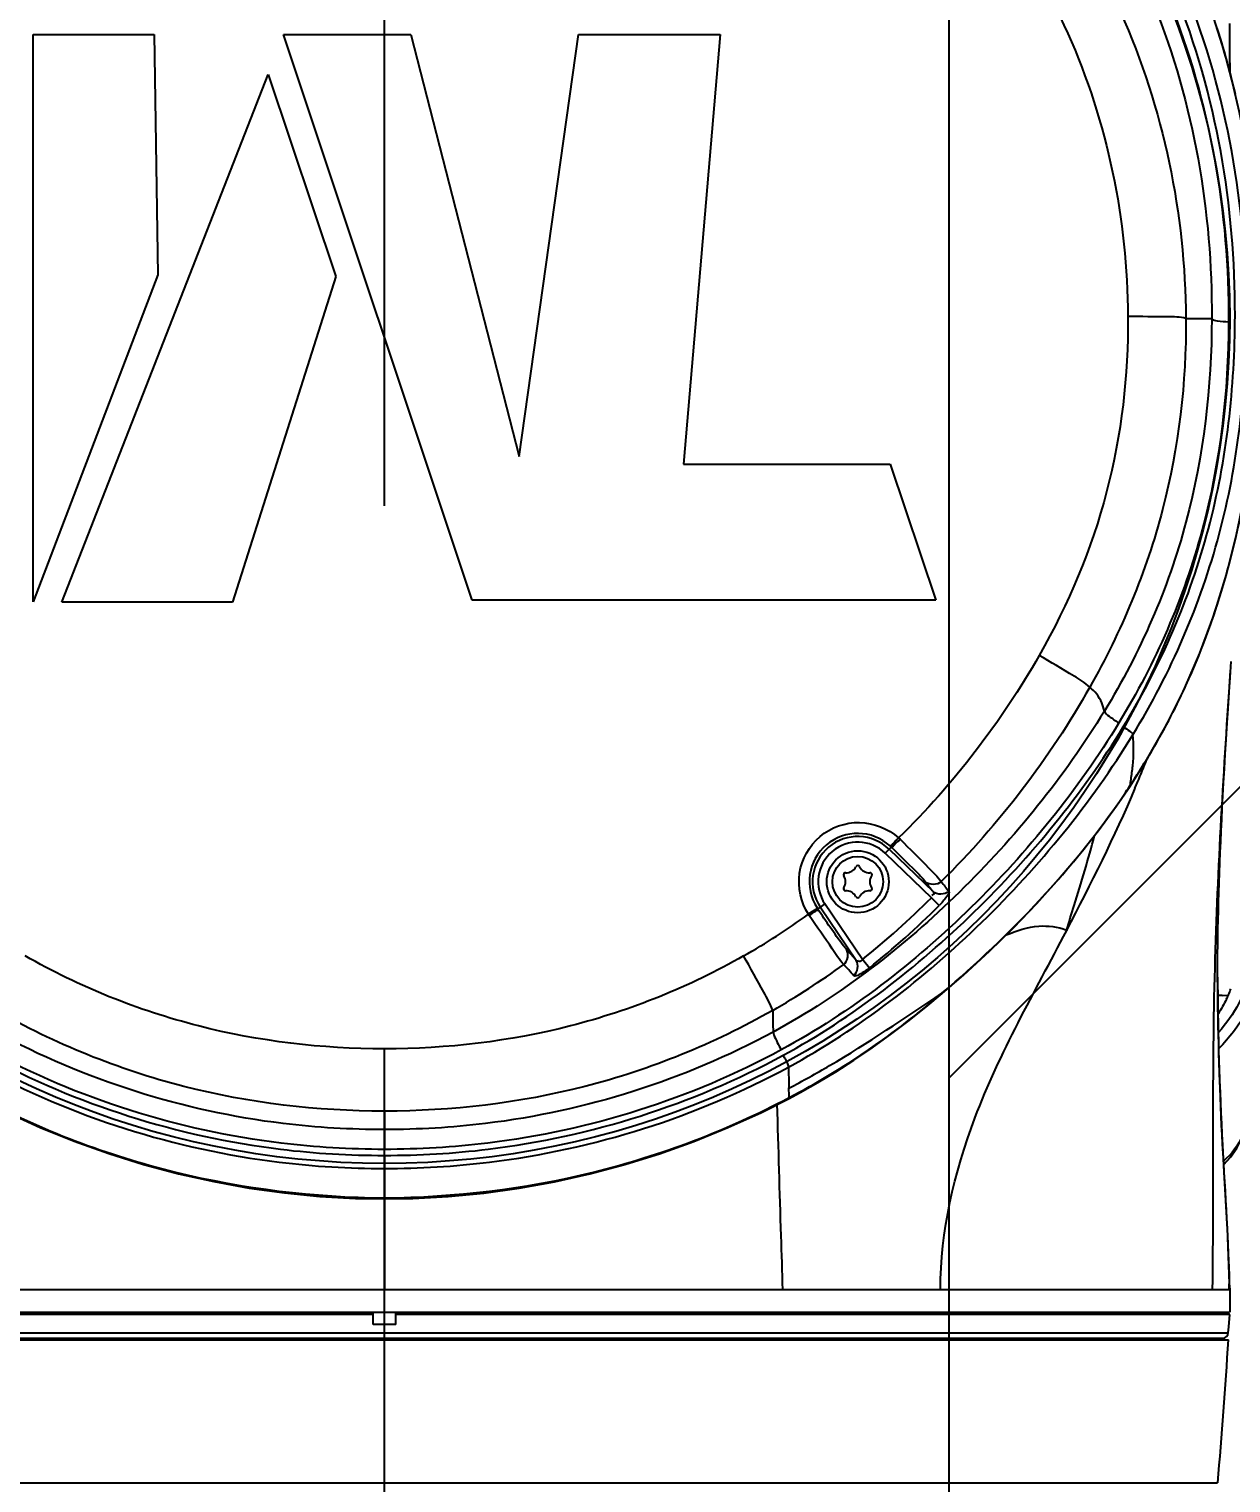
# Model space of a CAD drawing. Header units: millimetres. Extents: x 0 to 1173, y -4 to 841.
# Drawn here: x 243.3 to 253.97, y 407.82 to 420.72 of the extents above; entities that cross this region are included whole.
import ezdxf

# ---------------------------------------------------------------- set-up
doc = ezdxf.new("R2010")
doc.units = ezdxf.units.MM
doc.header["$LTSCALE"] = 65.395
doc.linetypes.add('CENTER', pattern=[0.6, 0.375, -0.075, 0.075, -0.075])
doc.layers.get('0').update_dxf_attribs({"linetype": 'CONTINUOUS'})
for name, color, linetype in [('ALL_DRFT_GEOM', 7, 'CONTINUOUS'), ('DRAFT_DIMS', 7, 'CONTINUOUS'), ('J800_DH_BL3', 7, 'CONTINUOUS'), ('J800_DH_BL6', 7, 'CONTINUOUS'), ('J_900_EXP_DH_BL9', 7, 'CONTINUOUS'), ('TMA25S_ARM1_756_BL8', 7, 'CONTINUOUS'), ('TMAB_RUBBER_RING_ARM1_A_BL14', 7, 'CONTINUOUS')]:
    doc.layers.add(name, color=color, linetype=linetype)
doc.styles.get("Standard").update_dxf_attribs({"font": 'txt', "width": 0.8})
doc.dimstyles.new('DIMSTYLE_13', dxfattribs={"dimtxt": 6, "dimasz": 9, "dimexe": 0.5, "dimexo": 0, "dimtad": 1, "dimlfac": 10, "dimzin": 0, "dimdsep": 46, "dimtxsty": 'Standard', "dimblk": '_FILLED', "dimblk1": '_FILLED', "dimblk2": '_FILLED', "dimcen": 0.09, "dimadec": 0, "dimazin": 0, "dimtp": 0.01, "dimtm": 0.01, "dimtfac": 1, "dimtofl": 0, "dimtmove": 0, "dimatfit": 2, "dimldrblk": '_FILLED', "dimfxl": 0, "dimtolj": 1, "dimtzin": 0, "dimarcsym": 0})
doc.dimstyles.new('DIMSTYLE_15', dxfattribs={"dimtxt": 6, "dimasz": 9, "dimexe": 0.5, "dimexo": 0, "dimgap": 6, "dimtad": 1, "dimdec": 1, "dimlfac": 10, "dimzin": 0, "dimdsep": 46, "dimtxsty": 'Standard', "dimblk": '_FILLED', "dimblk1": '_FILLED', "dimblk2": '_FILLED', "dimcen": 0.09, "dimadec": 0, "dimazin": 0, "dimtp": 0.5, "dimtm": 0.5, "dimtfac": 1, "dimtdec": 1, "dimtofl": 0, "dimtmove": 0, "dimatfit": 3, "dimldrblk": '_FILLED', "dimfxl": 0, "dimtolj": 1, "dimtzin": 0, "dimarcsym": 0})

# ---------------------------------------------------------------- blocks, each defined once
blk = doc.blocks.new('_FILLED')
at = {"color": 0, "linetype": 'ByBlock'}
blk.add_solid([(0, 0), (-1, 0.1667), (-1, -0.1667)], dxfattribs=at)
blk = doc.blocks.new('*D20')
at = {"layer": 'DRAFT_DIMS', "color": 2, "linetype": 'Continuous'}
blk.add_line((362.811, 192.443), (450.213, 94.254), dxfattribs=at)
at = {"layer": 'DRAFT_DIMS', "color": 2, "linetype": 'Continuous', "xscale": 9, "yscale": 9, "zscale": 9, "rotation": 131.6736765729}
blk.add_blockref('_FILLED', (362.811, 192.443), dxfattribs=at)
blk = doc.blocks.new('*D22')
at = {"layer": 'DRAFT_DIMS', "color": 2, "linetype": 'Continuous'}
for start, end in [(8.5, 90), (287, 8.5)]:
    blk.add_arc((246.456, 418.158), 36.922, start, end, dxfattribs=at)
for points in [[(255.572, 455.475), (246.456, 455.08), (255.207, 452.497)], [(264.864, 387.877), (257.251, 382.849), (266.084, 385.136)]]:
    blk.add_solid(points, dxfattribs=at)
blk = doc.blocks.new('*D23')
at = {"layer": 'DRAFT_DIMS', "color": 2, "linetype": 'Continuous'}
blk.add_line((390.784, 199.135), (471.564, 129.718), dxfattribs=at)
at = {"layer": 'DRAFT_DIMS', "color": 2, "linetype": 'Continuous', "xscale": 9, "yscale": 9, "zscale": 9, "rotation": 139.3269980893}
blk.add_blockref('_FILLED', (390.784, 199.135), dxfattribs=at)
blk = doc.blocks.new('*D24')
at = {"layer": 'DRAFT_DIMS', "color": 2, "linetype": 'Continuous'}
for start, end in [(90, 171.5), (171.5, 253)]:
    blk.add_arc((246.456, 418.158), 36.922, start, end, dxfattribs=at)
for points in [[(237.705, 452.497), (246.456, 455.08), (237.34, 455.475)], [(226.828, 385.136), (235.661, 382.849), (228.048, 387.877)]]:
    blk.add_solid(points, dxfattribs=at)
blk = doc.blocks.new('J800_DH_BL3', base_point=(619.2996, 358.4824))
at = {"layer": 'J800_DH_BL3', "color": 7, "linetype": 'Continuous'}
for p, q in [((243.3382, 415.6407), (243.3382, 420.6757)), ((243.3382, 420.6757), (244.4123, 420.6757)), ((244.4123, 420.6757), (244.4455, 418.5429)), ((245.5606, 420.6757), (246.6913, 420.6757)), ((247.2337, 415.6566), (245.5606, 420.6757)), ((246.6913, 420.6757), (247.6515, 416.9321)), ((247.6515, 416.9321), (248.1775, 420.6757)), ((248.1775, 420.6757), (249.4364, 420.6757)), ((249.4364, 420.6757), (249.1112, 416.863)), ((243.5937, 415.6396), (245.4241, 420.3212)), ((245.4241, 420.3212), (246.0239, 418.5304)), ((244.4455, 418.5429), (243.3382, 415.6407)), ((246.0239, 418.5304), (245.1075, 415.6396)), ((253.5675, 418.157), (253.7974, 418.1567)), ((249.1112, 416.863), (250.9423, 416.863)), ((250.9423, 416.863), (251.3496, 415.6566)), ((245.1075, 415.6396), (243.5937, 415.6396)), ((251.3496, 415.6566), (247.2337, 415.6566)), ((253.9601, 414.9691), (253.97, 415.113)), ((253.9424, 414.6956), (253.9646, 415.0312)), ((253.9342, 414.5676), (253.9424, 414.6956)), ((253.9249, 414.4197), (253.9342, 414.5676)), ((253.9171, 414.2901), (253.9249, 414.4197)), ((253.9096, 414.1615), (253.9171, 414.2901)), ((253.8963, 413.9222), (253.9025, 414.0366)), ((253.9025, 414.0366), (253.9096, 414.1615)), ((253.0701, 414.0077), (253.0725, 414.0114)), ((253.8907, 413.8136), (253.8963, 413.9222)), ((253.8856, 413.7104), (253.8907, 413.8136)), ((253.8809, 413.6098), (253.8856, 413.7104)), ((251.0183, 413.5468), (251.0318, 413.5342)), ((253.8765, 413.513), (253.8809, 413.6098)), ((250.8999, 413.4105), (250.953, 413.4656)), ((250.8999, 413.4105), (251.3094, 413.0155)), ((250.9346, 413.4465), (251.3244, 413.0705)), ((250.9423, 413.4756), (250.953, 413.4656)), ((253.869, 413.3262), (253.8727, 413.4208)), ((253.8727, 413.4208), (253.8765, 413.513)), ((253.8657, 413.2375), (253.869, 413.3262)), ((253.86, 413.0629), (253.8626, 413.1469)), ((253.8626, 413.1469), (253.8657, 413.2375)), ((251.3782, 412.9459), (251.3094, 413.0155)), ((253.8576, 412.9774), (253.86, 413.0629)), ((250.3005, 412.9176), (250.2946, 412.9266)), ((250.3649, 412.9611), (250.3005, 412.9176)), ((250.6433, 412.4594), (250.3235, 412.9331)), ((250.6979, 412.468), (250.3649, 412.9611)), ((253.8539, 412.82), (253.8557, 412.8993)), ((253.8557, 412.8993), (253.8576, 412.9774)), ((250.2253, 412.8575), (250.2179, 412.8688)), ((253.8523, 412.7395), (253.8539, 412.82)), ((252.5117, 412.7276), (252.5099, 412.7241)), ((253.8502, 412.594), (253.8512, 412.6671)), ((253.8512, 412.6671), (253.8523, 412.7395)), ((253.8492, 412.4569), (253.8495, 412.5208)), ((253.8495, 412.5208), (253.8502, 412.594)), ((250.7589, 412.3922), (250.6979, 412.468)), ((253.849, 412.3921), (253.8492, 412.4569)), ((253.8492, 412.3122), (253.849, 412.3921)), ((253.8491, 412.3122), (253.8493, 412.2788)), ((253.8499, 412.2076), (253.8492, 412.3184)), ((253.8493, 412.2788), (253.8495, 412.2415)), ((251.403, 412.1678), (251.4064, 412.1707)), ((251.403, 412.1684), (251.4064, 412.1707)), ((253.8508, 412.1277), (253.8499, 412.2076)), ((253.8519, 412.0436), (253.8508, 412.1277)), ((253.8535, 411.9551), (253.8519, 412.0436)), ((253.855, 411.8783), (253.8535, 411.9551)), ((253.8568, 411.7994), (253.855, 411.8783)), ((253.8588, 411.7186), (253.8568, 411.7994)), ((253.8612, 411.636), (253.8588, 411.7186)), ((246.456, 411.1222), (246.456, 411.675)), ((253.8638, 411.5517), (253.8612, 411.636)), ((253.8666, 411.4657), (253.8638, 411.5517)), ((253.8698, 411.378), (253.8666, 411.4657)), ((250.0453, 411.3172), (250.0451, 411.3264)), ((253.8733, 411.289), (253.8698, 411.378)), ((250.0463, 411.2704), (250.0453, 411.3172)), ((250.0469, 411.2417), (250.0463, 411.2704)), ((253.877, 411.1984), (253.8733, 411.289)), ((253.8811, 411.1063), (253.877, 411.1984)), ((246.456, 411.1222), (246.456, 410.9585)), ((253.8854, 411.0125), (253.8811, 411.1063)), ((246.456, 410.9585), (246.456, 410.7828)), ((253.8901, 410.9171), (253.8854, 411.0125)), ((253.895, 410.8199), (253.8901, 410.9171)), ((253.9013, 410.7011), (253.895, 410.8199)), ((246.456, 410.7291), (246.456, 410.6134)), ((253.908, 410.5801), (253.9013, 410.7011)), ((246.456, 410.6134), (246.456, 410.4159)), ((253.9365, 410.075), (253.908, 410.5801)), ((246.456, 410.4159), (246.456, 410.352)), ((246.456, 410.352), (246.456, 409.5377)), ((253.9429, 409.9472), (253.9365, 410.075)), ((253.9469, 409.8594), (253.9429, 409.9472)), ((253.9494, 409.7974), (253.9469, 409.8594)), ((253.9518, 409.7337), (253.9494, 409.7974)), ((238.956, 409.5377), (253.956, 409.5377)), ((253.956, 409.5521), (253.9553, 409.6084)), ((253.956, 409.5521), (253.956, 409.3377)), ((238.9561, 409.3377), (253.9559, 409.3377))]:
    blk.add_line(p, q, dxfattribs=at)
for points in [[(254.0079, 420.149), (253.9098, 420.5233), (253.7946, 420.886)], [(253.0718, 414.0066), (253.2218, 414.2438), (253.3926, 414.5439), (253.55, 414.8586), (253.6924, 415.1874), (253.8186, 415.5296), (253.928, 415.8845), (254.0203, 416.2511), (254.0955, 416.6285), (254.147, 416.9637)], [(251.4054, 412.1648), (251.5984, 412.3324), (251.825, 412.5408), (252.0405, 412.7519), (252.245, 412.9651), (252.4386, 413.18), (252.6213, 413.3962), (252.7928, 413.6136), (252.9528, 413.832), (253.0719, 414.0065)], [(250.0461, 411.2349), (250.1463, 411.2889), (250.302, 411.377), (250.4602, 411.4722), (250.6207, 411.5746), (250.7829, 411.6845), (250.9468, 411.802), (251.1121, 411.9271), (251.2787, 412.0596), (251.4054, 412.1649)], [(250.0444, 411.3261), (250.044, 411.3262), (250.0438, 411.3264), (250.0436, 411.3267), (250.0435, 411.327), (250.0435, 411.3273), (250.0437, 411.3277), (250.0439, 411.3282), (250.0443, 411.3287), (250.0448, 411.3292)], [(242.8659, 411.2349), (243.1056, 411.1136), (243.4027, 410.9777), (243.7042, 410.855), (244.0096, 410.7456), (244.318, 410.6494), (244.6289, 410.5664), (244.9416, 410.4965), (245.2555, 410.4396), (245.5699, 410.3958), (245.8844, 410.3649), (246.1983, 410.3471), (246.456, 410.3425)], [(246.456, 410.3425), (246.7087, 410.3469), (247.0225, 410.3645), (247.3369, 410.3951), (247.6513, 410.4388), (247.9652, 410.4954), (248.2779, 410.5651), (248.5889, 410.6479), (248.8974, 410.7439), (249.2029, 410.8531), (249.5046, 410.9757), (249.8019, 411.1114), (250.0461, 411.2349)], [(253.9553, 409.6084), (253.9546, 409.6388), (253.9538, 409.6699), (253.9518, 409.7337)]]:
    blk.add_lwpolyline(points, dxfattribs=at)
for centre, radius in [((246.456, 418.1577), 7.5), ((250.656, 413.1577), 0.275), ((250.656, 413.1577), 0.225)]:
    blk.add_circle(centre, radius, dxfattribs=at)
for centre, radius, start, end in [((247.652, 417.6157), 6.5093, 326.37844, 330.50269), ((241.6938, 418.8865), 12.4284, 337.05216, 338.06353), ((250.3559, 414.4652), 2.7541, 350.51684, 351.714), ((241.2472, 419.0744), 12.913, 336.79929, 337.05681), ((249.7808, 416.1261), 3.9124, 325.86693, 327.21693), ((250.6549, 413.1582), 0.4283, 47.84155, 212.72725), ((250.656, 413.1577), 0.4013, 46.03026, 214.03026), ((250.656, 413.1577), 0.3513, 46.03026, 214.03026), ((250.5548, 413.3328), 0.0948, 266.34878, 333.79525), ((250.656, 413.2831), 0.0179, 25.83098, 154.17507), ((250.7572, 413.3328), 0.0948, 206.2036, 273.74411), ((250.5475, 413.2203), 0.0179, 85.69471, 212.87214), ((250.4538, 413.1577), 0.0948, 326.03935, 33.95992), ((250.7646, 413.2203), 0.0179, 326.08051, 93.85877), ((250.8582, 413.1577), 0.0948, 146.23854, 213.75678), ((254.6816, 415.7427), 4.2909, 217.05842, 218.51859), ((254.2468, 415.3253), 3.5798, 217.23569, 218.97489), ((250.5475, 413.095), 0.0179, 147.13179, 273.21312), ((250.5548, 412.9825), 0.0948, 26.14462, 93.85706), ((250.656, 413.0322), 0.0179, 206.14462, 334.18301), ((250.7572, 412.9825), 0.0948, 86.23771, 153.79352), ((245.6548, 418.7162), 8.0295, 308.90807, 314.76766), ((250.7646, 413.095), 0.0179, 266.23771, 33.94419), ((245.6703, 418.7067), 8.1097, 308.86415, 314.73638), ((246.4857, 418.035), 6.3734, 299.70225, 305.84491), ((247.3899, 409.6802), 4.2789, 40.50576, 42.27893), ((246.4616, 418.027), 6.9255, 299.77969, 305.99018), ((247.0524, 409.1865), 4.752, 41.35092, 42.93782), ((300.8888, 412.8156), 50.9938, 180.89827, 181.11442), ((281.1171, 412.0052), 31.0795, 180.90708, 181.24616), ((248.3673, 409.5032), 5.5839, 0.35319, 0.87234)]:
    blk.add_arc(centre, radius, start, end, dxfattribs=at)
for points, knots in [([(246.4194, 425.9988), (245.417, 425.996), (243.4066, 425.5784), (240.8704, 423.9233), (239.1253, 421.4771), (238.7318, 419.5271), (238.6935, 418.5668)], [0, 0, 0, 0, 0.2552547, 0.5075688, 0.7552695, 1, 1, 1, 1]), ([(254.2193, 418.5469), (254.183, 419.5091), (253.7934, 421.4636), (252.0489, 423.9175), (249.5089, 425.5777), (247.4946, 425.9964), (246.4904, 425.9988)], [0, 0, 0, 0, 0.2447335, 0.4924243, 0.7447385, 1, 1, 1, 1]), ([(246.456, 425.7846), (245.4523, 425.7846), (243.4325, 425.3555), (240.8841, 423.6696), (239.1457, 421.153), (238.807, 419.146), (238.8091, 418.1623)], [0, 0, 0, 0, 0.252491, 0.5037347, 0.7525372, 1, 1, 1, 1]), ([(254.1029, 418.1623), (254.105, 419.146), (253.7663, 421.153), (252.0279, 423.6696), (249.4795, 425.3555), (247.4597, 425.7846), (246.456, 425.7846)], [0, 0, 0, 0, 0.2474642, 0.4962678, 0.7475126, 1, 1, 1, 1]), ([(246.456, 425.7065), (245.4649, 425.7065), (243.4707, 425.2824), (240.955, 423.6178), (239.2392, 421.1335), (238.9063, 419.1525), (238.9086, 418.1817)], [0, 0, 0, 0, 0.2525708, 0.5038483, 0.7526049, 1, 1, 1, 1]), ([(254.0035, 418.1817), (254.0057, 419.1525), (253.6728, 421.1335), (251.9571, 423.6178), (249.4414, 425.2824), (247.4472, 425.7065), (246.456, 425.7065)], [0, 0, 0, 0, 0.2473951, 0.4961516, 0.7474292, 1, 1, 1, 1]), ([(238.9655, 418.1275), (238.9617, 419.0907), (239.2942, 421.0567), (240.9986, 423.5199), (243.4941, 425.1717), (245.4725, 425.595), (246.456, 425.595)], [0, 0, 0, 0, 0.247379, 0.4961469, 0.7474326, 1, 1, 1, 1]), ([(246.456, 425.595), (247.4395, 425.595), (249.4179, 425.1717), (251.9135, 423.5199), (253.6178, 421.0567), (253.9503, 419.0907), (253.9465, 418.1275)], [0, 0, 0, 0, 0.2525674, 0.5038531, 0.752621, 1, 1, 1, 1]), ([(239.1146, 418.1567), (239.1106, 419.1006), (239.4344, 421.0276), (241.105, 423.4424), (243.5514, 425.0621), (245.4915, 425.478), (246.456, 425.478)], [0, 0, 0, 0, 0.247279, 0.4959816, 0.7473274, 1, 1, 1, 1]), ([(246.456, 425.478), (247.4205, 425.478), (249.3606, 425.0621), (251.8071, 423.4424), (253.4776, 421.0276), (253.8014, 419.1006), (253.7974, 418.1567)], [0, 0, 0, 0, 0.2526743, 0.5040196, 0.7527217, 1, 1, 1, 1]), ([(251.3533, 423.1138), (252.0337, 422.4874), (253.1789, 420.9581), (253.5614, 419.0824), (253.5675, 418.157)], [0, 0, 0, 0, 0.4998422, 1, 1, 1, 1]), ([(251.0017, 422.7573), (251.6317, 422.1774), (252.6984, 420.7674), (253.0481, 419.0297), (253.053, 418.1742)], [0, 0, 0, 0, 0.5001802, 1, 1, 1, 1]), ([(253.053, 418.1742), (253.0566, 417.6513), (252.9373, 416.5979), (252.5253, 415.6212), (252.2666, 415.1669)], [0, 0, 0, 0, 0.5000319, 1, 1, 1, 1]), ([(253.012, 414.5324), (253.345, 415.0758), (253.8605, 416.264), (254.0021, 417.5459), (254.0035, 418.1817)], [0, 0, 0, 0, 0.500594, 1, 1, 1, 1]), ([(253.5675, 418.157), (253.5154, 418.1711), (253.3409, 418.1682), (253.1707, 418.1743), (253.053, 418.1742)], [0, 0, 0, 0, 0.3145798, 1, 1, 1, 1]), ([(253.5675, 418.157), (253.5713, 417.5881), (253.4395, 416.4422), (252.9941, 415.3786), (252.714, 414.8835)], [0, 0, 0, 0, 0.5000273, 1, 1, 1, 1]), ([(253.7974, 418.1567), (253.7949, 417.5495), (253.6569, 416.3251), (253.1621, 415.1917), (252.8447, 414.672)], [0, 0, 0, 0, 0.4992892, 1, 1, 1, 1]), ([(253.9465, 418.1275), (253.9441, 417.5071), (253.8028, 416.2563), (253.2972, 415.0986), (252.9731, 414.5678)], [0, 0, 0, 0, 0.4993717, 1, 1, 1, 1]), ([(253.0974, 414.463), (253.4351, 415.0138), (253.9579, 416.2181), (254.1016, 417.5176), (254.1029, 418.1623)], [0, 0, 0, 0, 0.5005321, 1, 1, 1, 1]), ([(253.7974, 418.1567), (253.8053, 418.141), (253.8674, 418.1339), (253.9128, 418.1276), (253.9465, 418.1275)], [0, 0, 0, 0, 0.3429115, 1, 1, 1, 1]), ([(253.3176, 414.4106), (253.4249, 414.6003), (253.8138, 415.375), (254.04, 416.2258), (254.1331, 416.8668)], [0, 0, 0, 0, 0.2517433, 1, 1, 1, 1]), ([(252.714, 414.8835), (252.6748, 414.9249), (252.5189, 415.0145), (252.3704, 415.1072), (252.2666, 415.1669)], [0, 0, 0, 0, 0.3224343, 1, 1, 1, 1]), ([(252.8447, 414.672), (252.8386, 414.6971), (252.814, 414.7772), (252.7615, 414.85), (252.714, 414.8835)], [0, 0, 0, 0, 0.3074143, 1, 1, 1, 1]), ([(252.8447, 414.672), (252.4873, 414.0868), (251.6124, 413.0077), (250.5104, 412.1533), (249.9046, 411.8238)], [0, 0, 0, 0, 0.4986288, 1, 1, 1, 1]), ([(252.9731, 414.5678), (252.6089, 413.9713), (251.7182, 412.8712), (250.5945, 412.0019), (249.9775, 411.6662)], [0, 0, 0, 0, 0.4987293, 1, 1, 1, 1]), ([(252.8447, 414.672), (252.8502, 414.6524), (252.9003, 414.6171), (252.9427, 414.5855), (252.9731, 414.5678)], [0, 0, 0, 0, 0.3663595, 1, 1, 1, 1]), ([(249.9932, 411.6175), (250.6142, 411.9547), (251.7434, 412.8305), (252.6446, 413.933), (253.012, 414.5324)], [0, 0, 0, 0, 0.5012569, 1, 1, 1, 1]), ([(250.0416, 411.5132), (250.6702, 411.8545), (251.8138, 412.7401), (252.7255, 413.8563), (253.0974, 414.463)], [0, 0, 0, 0, 0.50127, 1, 1, 1, 1]), ([(253.012, 414.5324), (253.0321, 414.5207), (253.0605, 414.4995), (253.0935, 414.476), (253.0974, 414.463)], [0, 0, 0, 0, 0.6320203, 1, 1, 1, 1]), ([(253.0813, 414.0683), (253.087, 414.1078), (253.103, 414.2385), (253.1084, 414.3717), (253.0974, 414.463)], [0, 0, 0, 0, 0.3026891, 1, 1, 1, 1]), ([(253.0724, 414.0115), (253.0726, 414.0106), (253.0727, 414.0089), (253.0722, 414.0073), (253.0717, 414.0066)], [0, 0, 0, 0, 0.5410677, 1, 1, 1, 1]), ([(250.2179, 412.8688), (250.1508, 412.9733), (250.0919, 413.2414), (250.2913, 413.5946), (250.6724, 413.7317), (250.9264, 413.6299), (251.0183, 413.5468)], [0, 0, 0, 0, 0.2501235, 0.5005517, 0.7505108, 1, 1, 1, 1]), ([(251.0183, 413.5469), (251.0022, 413.5289), (250.9786, 413.5141), (250.952, 413.471), (250.9423, 413.4756)], [0, 0, 0, 0, 0.6918715, 1, 1, 1, 1]), ([(251.0318, 413.5342), (251.0151, 413.5168), (250.991, 413.5027), (250.9626, 413.4605), (250.953, 413.4656)], [0, 0, 0, 0, 0.6915096, 1, 1, 1, 1]), ([(251.0318, 413.5342), (251.117, 413.4515), (251.2393, 413.3274), (251.363, 413.2035), (251.3967, 413.1592)], [0, 0, 0, 0, 0.6807976, 1, 1, 1, 1]), ([(252.5069, 412.7256), (252.5309, 412.7991), (252.6173, 413.0793), (252.7023, 413.36), (252.7574, 413.5688)], [0, 0, 0, 0, 0.263549, 1, 1, 1, 1]), ([(250.953, 413.4656), (251.0242, 413.3966), (251.1257, 413.2943), (251.23, 413.1932), (251.2574, 413.1569)], [0, 0, 0, 0, 0.6853187, 1, 1, 1, 1]), ([(251.3244, 413.0705), (251.3285, 413.0661), (251.3404, 413.0513), (251.3221, 413.0387), (251.3136, 413.0356)], [0, 0, 0, 0, 0.3985305, 1, 1, 1, 1]), ([(251.4638, 413.0737), (251.4742, 413.0608), (251.4277, 413.004), (251.4034, 412.9708), (251.3782, 412.9459)], [0, 0, 0, 0, 0.319534, 1, 1, 1, 1]), ([(250.2179, 412.8688), (250.2367, 412.8809), (250.2538, 412.9007), (250.2968, 412.9172), (250.2946, 412.9266)], [0, 0, 0, 0, 0.6972462, 1, 1, 1, 1]), ([(250.2253, 412.8575), (250.2439, 412.8701), (250.2605, 412.8902), (250.3031, 412.9082), (250.3005, 412.9176)], [0, 0, 0, 0, 0.6968712, 1, 1, 1, 1]), ([(250.5558, 412.5587), (250.5459, 412.5696), (250.455, 412.6851), (250.3747, 412.8082), (250.3005, 412.9176)], [0, 0, 0, 0, 0.0999284, 1, 1, 1, 1]), ([(250.5313, 412.4236), (250.4922, 412.4655), (250.397, 412.6162), (250.2926, 412.7585), (250.2253, 412.8575)], [0, 0, 0, 0, 0.3240562, 1, 1, 1, 1]), ([(251.9725, 412.6856), (252.0654, 412.7227), (252.2421, 412.7846), (252.4302, 412.7574), (252.5081, 412.7293)], [0, 0, 0, 0, 0.5472064, 1, 1, 1, 1]), ([(251.3895, 409.5377), (251.3895, 410.0554), (251.6568, 411.1915), (252.2241, 412.1768), (252.5099, 412.7241)], [0, 0, 0, 0, 0.4560991, 1, 1, 1, 1]), ([(246.456, 411.675), (245.9016, 411.675), (244.7892, 411.8057), (243.7485, 412.2257), (243.2685, 412.4992)], [0, 0, 0, 0, 0.5009063, 1, 1, 1, 1]), ([(249.6436, 412.4992), (249.1636, 412.2257), (248.1228, 411.8057), (247.0105, 411.675), (246.456, 411.675)], [0, 0, 0, 0, 0.499102, 1, 1, 1, 1]), ([(249.9013, 412.0161), (249.881, 412.0725), (249.791, 412.2326), (249.7042, 412.3926), (249.6436, 412.4992)], [0, 0, 0, 0, 0.3280448, 1, 1, 1, 1]), ([(250.7589, 412.3922), (250.7313, 412.37), (250.6957, 412.3479), (250.6308, 412.3133), (250.6197, 412.326)], [0, 0, 0, 0, 0.6770144, 1, 1, 1, 1]), ([(250.6979, 412.468), (250.6899, 412.4591), (250.6762, 412.4399), (250.6526, 412.4563), (250.6544, 412.4621)], [0, 0, 0, 0, 0.6601091, 1, 1, 1, 1]), ([(253.8495, 412.2415), (253.8521, 411.7976), (253.874, 410.9125), (253.9438, 410.0294), (253.9505, 409.5883)], [0, 0, 0, 0, 0.5015046, 1, 1, 1, 1]), ([(250.0451, 411.3264), (250.1671, 411.3897), (250.633, 411.6488), (251.0752, 411.9474), (251.403, 412.1684)], [0, 0, 0, 0, 0.2578801, 1, 1, 1, 1]), ([(251.4064, 412.1707), (251.4066, 412.1695), (251.4068, 412.1675), (251.406, 412.1655), (251.4053, 412.1649)], [0, 0, 0, 0, 0.5893527, 1, 1, 1, 1]), ([(246.456, 411.1222), (245.8583, 411.1222), (244.6557, 411.2633), (243.5308, 411.7189), (243.0107, 412.0161)], [0, 0, 0, 0, 0.4994441, 1, 1, 1, 1]), ([(249.9013, 412.0161), (249.3812, 411.7189), (248.2564, 411.2633), (247.0537, 411.1222), (246.456, 411.1222)], [0, 0, 0, 0, 0.5005623, 1, 1, 1, 1]), ([(246.456, 410.9585), (246.1563, 410.9585), (244.9653, 411.0275), (243.7913, 411.3974), (243.0074, 411.8238)], [0, 0, 0, 0, 0.2513914, 1, 1, 1, 1]), ([(249.9046, 411.8238), (249.1207, 411.3974), (247.9467, 411.0275), (246.7557, 410.9585), (246.456, 410.9585)], [0, 0, 0, 0, 0.7486083, 1, 1, 1, 1]), ([(249.9046, 411.8238), (249.9057, 411.8156), (249.926, 411.7606), (249.9528, 411.7094), (249.9775, 411.6662)], [0, 0, 0, 0, 0.1422463, 1, 1, 1, 1]), ([(242.9188, 411.6175), (243.7231, 411.1806), (244.9268, 410.8), (246.1486, 410.7291), (246.456, 410.7291)], [0, 0, 0, 0, 0.7485718, 1, 1, 1, 1]), ([(246.456, 410.7828), (246.15, 410.7828), (244.9338, 410.8533), (243.735, 411.2308), (242.9346, 411.6662)], [0, 0, 0, 0, 0.2514359, 1, 1, 1, 1]), ([(249.9775, 411.6662), (249.1771, 411.2308), (247.9782, 410.8533), (246.7621, 410.7828), (246.456, 410.7828)], [0, 0, 0, 0, 0.7485641, 1, 1, 1, 1]), ([(246.456, 410.7291), (246.7635, 410.7291), (247.9852, 410.8), (249.1889, 411.1806), (249.9932, 411.6175)], [0, 0, 0, 0, 0.2514282, 1, 1, 1, 1]), ([(249.9932, 411.6175), (249.9992, 411.6069), (250.0167, 411.5731), (250.0374, 411.5391), (250.0416, 411.5132)], [0, 0, 0, 0, 0.3156475, 1, 1, 1, 1]), ([(242.8705, 411.5132), (243.6859, 411.0705), (244.9061, 410.6852), (246.1444, 410.6134), (246.456, 410.6134)], [0, 0, 0, 0, 0.7485931, 1, 1, 1, 1]), ([(246.456, 410.6134), (246.7676, 410.6134), (248.006, 410.6852), (249.2262, 411.0705), (250.0416, 411.5132)], [0, 0, 0, 0, 0.2514067, 1, 1, 1, 1]), ([(242.8651, 411.2417), (243.4133, 410.9535), (244.5869, 410.5043), (245.8333, 410.3588), (246.456, 410.352)], [0, 0, 0, 0, 0.4986159, 1, 1, 1, 1]), ([(246.456, 410.352), (247.0788, 410.3583), (248.3251, 410.5045), (249.4988, 410.9534), (250.0469, 411.2417)], [0, 0, 0, 0, 0.5013687, 1, 1, 1, 1]), ([(250.0469, 411.2417), (250.0472, 411.2402), (250.0475, 411.238), (250.0467, 411.2355), (250.046, 411.2351)], [0, 0, 0, 0, 0.6479763, 1, 1, 1, 1]), ([(249.9916, 409.5377), (249.9865, 409.6972), (249.9691, 410.2456), (249.9525, 410.7939), (249.9424, 411.1827)], [0, 0, 0, 0, 0.2910294, 1, 1, 1, 1])]:
    blk.add_open_spline(points, degree=3, knots=knots, dxfattribs=at)
for points in [[(252.2666, 415.1669), (251.9288, 414.5747), (251.5061, 414.0231), (251.0183, 413.5468)], [(253.8237, 412.3076), (253.8462, 413.1956), (253.8992, 414.0828), (253.9601, 414.9691)], [(252.714, 414.8835), (252.3603, 414.2526), (251.9107, 413.6681), (251.3967, 413.1592)], [(251.4064, 412.1707), (252.0116, 412.6873), (252.573, 413.2719), (253.0193, 413.9308)], [(253.1159, 413.9873), (252.932, 413.5581), (252.7234, 413.1394), (252.5069, 412.7256)], [(251.3967, 413.1592), (251.3638, 413.1264), (251.2909, 413.1248), (251.2574, 413.1569)], [(251.4638, 413.0737), (251.431, 413.0407), (251.358, 413.0384), (251.3244, 413.0705)], [(250.5313, 412.4236), (250.5681, 412.4509), (250.5812, 412.5207), (250.5558, 412.5587)], [(250.6197, 412.326), (250.6555, 412.3535), (250.6684, 412.4218), (250.6433, 412.4594)], [(253.8042, 409.5377), (253.8168, 410.4609), (253.8003, 411.3845), (253.8237, 412.3076)], [(250.0469, 411.2417), (250.5328, 411.4937), (250.9863, 411.8128), (251.403, 412.1678)]]:
    blk.add_open_spline(points, degree=3, dxfattribs=at)
blk = doc.blocks.new('J800_DH_BL6', base_point=(659.6919, 365.2011))
at = {"layer": 'J800_DH_BL6', "color": 7, "linetype": 'Continuous'}
for p, q in [((253.9586, 420.5221), (253.9574, 420.7741)), ((253.9597, 420.3328), (253.9586, 420.5221)), ((253.9428, 412.1448), (253.8948, 412.1493)), ((252.7468, 409.1077), (252.7449, 409.0927)), ((253.5784, 409.0927), (253.5806, 409.1077))]:
    blk.add_line(p, q, dxfattribs=at)
blk.add_lwpolyline([(253.9042, 410.649), (253.9636, 410.7135), (254.0199, 410.7926), (254.0624, 410.8756), (254.0903, 410.9621), (254.1009, 411.0267)], dxfattribs=at)
for centre, radius, start, end in [((255.138, 425.3083), 13.2177, 264.41163, 264.60287), ((252.8584, 412.6361), 1.1892, 334.0291, 336.06776), ((252.9458, 412.5975), 1.0936, 336.05663, 339.04083)]:
    blk.add_arc(centre, radius, start, end, dxfattribs=at)
blk.add_open_spline([(253.9275, 412.1153), (253.9057, 412.0707), (253.8808, 412.0276), (253.8535, 411.9861)], degree=3, dxfattribs=at)
for points, knots in [([(254.079, 412.1676), (254.0664, 412.1379), (254.0072, 412.0136), (253.9265, 411.8999), (253.8568, 411.8209)], [0, 0, 0, 0, 0.2345629, 1, 1, 1, 1]), ([(254.1469, 412.0959), (254.132, 412.0597), (254.0586, 411.9069), (253.9516, 411.7718), (253.8603, 411.6792)], [0, 0, 0, 0, 0.2312424, 1, 1, 1, 1]), ([(254.0936, 410.9801), (254.088, 410.9543), (254.0516, 410.8397), (253.9722, 410.743), (253.9037, 410.6799)], [0, 0, 0, 0, 0.2206758, 1, 1, 1, 1])]:
    blk.add_open_spline(points, degree=3, knots=knots, dxfattribs=at)
blk = doc.blocks.new('TMA25S_ARM1_756_BL8', base_point=(656.9901, 283.1745))
at = {"layer": 'TMA25S_ARM1_756_BL8', "color": 7, "linetype": 'Continuous'}
for p, q in [((246.356, 409.3177), (238.956, 409.3177)), ((246.356, 409.2277), (246.356, 409.3377)), ((246.556, 409.2277), (246.556, 409.3377)), ((253.956, 409.3177), (246.556, 409.3177)), ((253.756, 409.3177), (253.756, 409.3377)), ((253.9478, 409.2085), (253.956, 409.3177)), ((238.9683, 409.1539), (253.9437, 409.1539)), ((246.556, 409.2277), (246.356, 409.2277)), ((253.9437, 409.1539), (253.9458, 409.1812)), ((253.9458, 409.1812), (253.9478, 409.2085)), ((239.0181, 409.1077), (253.8939, 409.1077))]:
    blk.add_line(p, q, dxfattribs=at)
blk.add_arc((253.8939, 409.1577), 0.05, 270, 355.72678, dxfattribs=at)
blk = doc.blocks.new('J_900_EXP_DH_BL9', base_point=(532.0064, 323.1577))
at = {"layer": 'J_900_EXP_DH_BL9', "color": 7, "linetype": 'CENTER'}
blk.add_line((246.456, 338.0202), (246.456, 525.5478), dxfattribs=at)
blk = doc.blocks.new('TMAB_RUBBER_RING_ARM1_A_BL14', base_point=(617.472, 349.932))
at = {"layer": 'TMAB_RUBBER_RING_ARM1_A_BL14', "color": 7, "linetype": 'Continuous'}
for p, q in [((238.968, 409.093), (253.944, 409.093)), ((239.063, 407.823), (253.849, 407.823))]:
    blk.add_line(p, q, dxfattribs=at)
blk.add_arc((212.483, 411.552), 41.534, 354.8483, 356.6052, dxfattribs=at)

msp = doc.modelspace()

# ---------------------------------------------------------------- hatches: boundary and pattern name
at = {"linetype": 'Continuous'}
h = msp.add_hatch(dxfattribs=at)
h.set_pattern_fill('5DOF WORKSPACE', color=2, scale=22.62069, angle=45, style=0, pattern_type=0)
h.set_pattern_definition([(45, (0, 0), (-15.99524, 15.99524), [])])
edge = h.paths.add_edge_path()
edge.add_arc((246.456, 323.1578), 175, 91.640521, 448.35948)
edge.add_line((251.466, 401.7708), (251.466, 498.086))
edge.add_line((251.466, 401.7708), (269.8458, 341.6534))
edge.add_arc((246.456, 323.1578), 29.8189, 141.66454, 398.33546)
edge.add_line((241.446, 401.7708), (223.0663, 341.6534))
edge.add_line((241.446, 401.7708), (241.446, 498.086))

# ---------------------------------------------------------------- linework, layer by layer
at = {"layer": 'ALL_DRFT_GEOM', "color": 7, "linetype": 'Continuous'}
msp.add_line((251.466, 401.7708), (251.466, 498.086), dxfattribs=at)
msp.add_circle((246.456, 323.1578), 190.295, dxfattribs=at)
msp.add_arc((246.456, 323.1578), 175, 91.640521, 88.35948, dxfattribs=at)

# ---------------------------------------------------------------- block references
at = {"layer": 'J800_DH_BL3'}
msp.add_blockref('J800_DH_BL3', (619.2996, 358.4824), dxfattribs=at)
at = {"layer": 'J800_DH_BL6'}
msp.add_blockref('J800_DH_BL6', (659.6919, 365.2011), dxfattribs=at)
at = {"layer": 'J_900_EXP_DH_BL9'}
msp.add_blockref('J_900_EXP_DH_BL9', (532.0064, 323.1577), dxfattribs=at)
at = {"layer": 'TMA25S_ARM1_756_BL8'}
msp.add_blockref('TMA25S_ARM1_756_BL8', (656.9901, 283.1745), dxfattribs=at)
at = {"layer": 'TMAB_RUBBER_RING_ARM1_A_BL14'}
msp.add_blockref('TMAB_RUBBER_RING_ARM1_A_BL14', (617.4725, 349.932), dxfattribs=at)

# ---------------------------------------------------------------- dimensions: what is measured, and where the dimension line sits
at = {"layer": 'DRAFT_DIMS', "color": 2, "linetype": 'Continuous'}
for base, line1, line2, picture, middle in [((209.9392, 423.6152), ((246.456, 454.7109), (246.456, 455.0801)), ((235.7689, 383.2018), (235.661, 382.8487)), '*D24', (210.0469, 412.0226)), ((282.9728, 423.6152), ((257.1431, 383.2018), (257.2511, 382.8487)), ((246.456, 454.7109), (246.456, 455.0801)), '*D22', (279.4804, 434.6698))]:
    dim = msp.add_angular_dim_2l(base=base, line1=line1, line2=line2, dimstyle='DIMSTYLE_15', dxfattribs=at)
    dim.commit()
    dim.dimension.update_dxf_attribs({"geometry": picture, "text_midpoint": middle, "dimtype": 162})
for p1, p2, text, picture, middle in [((362.8113, 192.4426), (130.1007, 453.8729), '%%c<> \\P(Reachable Space)', '*D20', (397.079, 156.2018)), ((390.7836, 199.1347), (102.1284, 447.1808), '%%c<> \\P(Working Space)', '*D23', (417.9342, 177.7815))]:
    dim = msp.add_diameter_dim_2p(p1=p1, p2=p2, text=text, dimstyle='DIMSTYLE_13', override={"dimpost": '<>'}, dxfattribs=at)
    dim.commit()
    dim.dimension.update_dxf_attribs({"geometry": picture, "text_midpoint": middle, "dimtype": 163})

doc.saveas('drawing.dxf')
